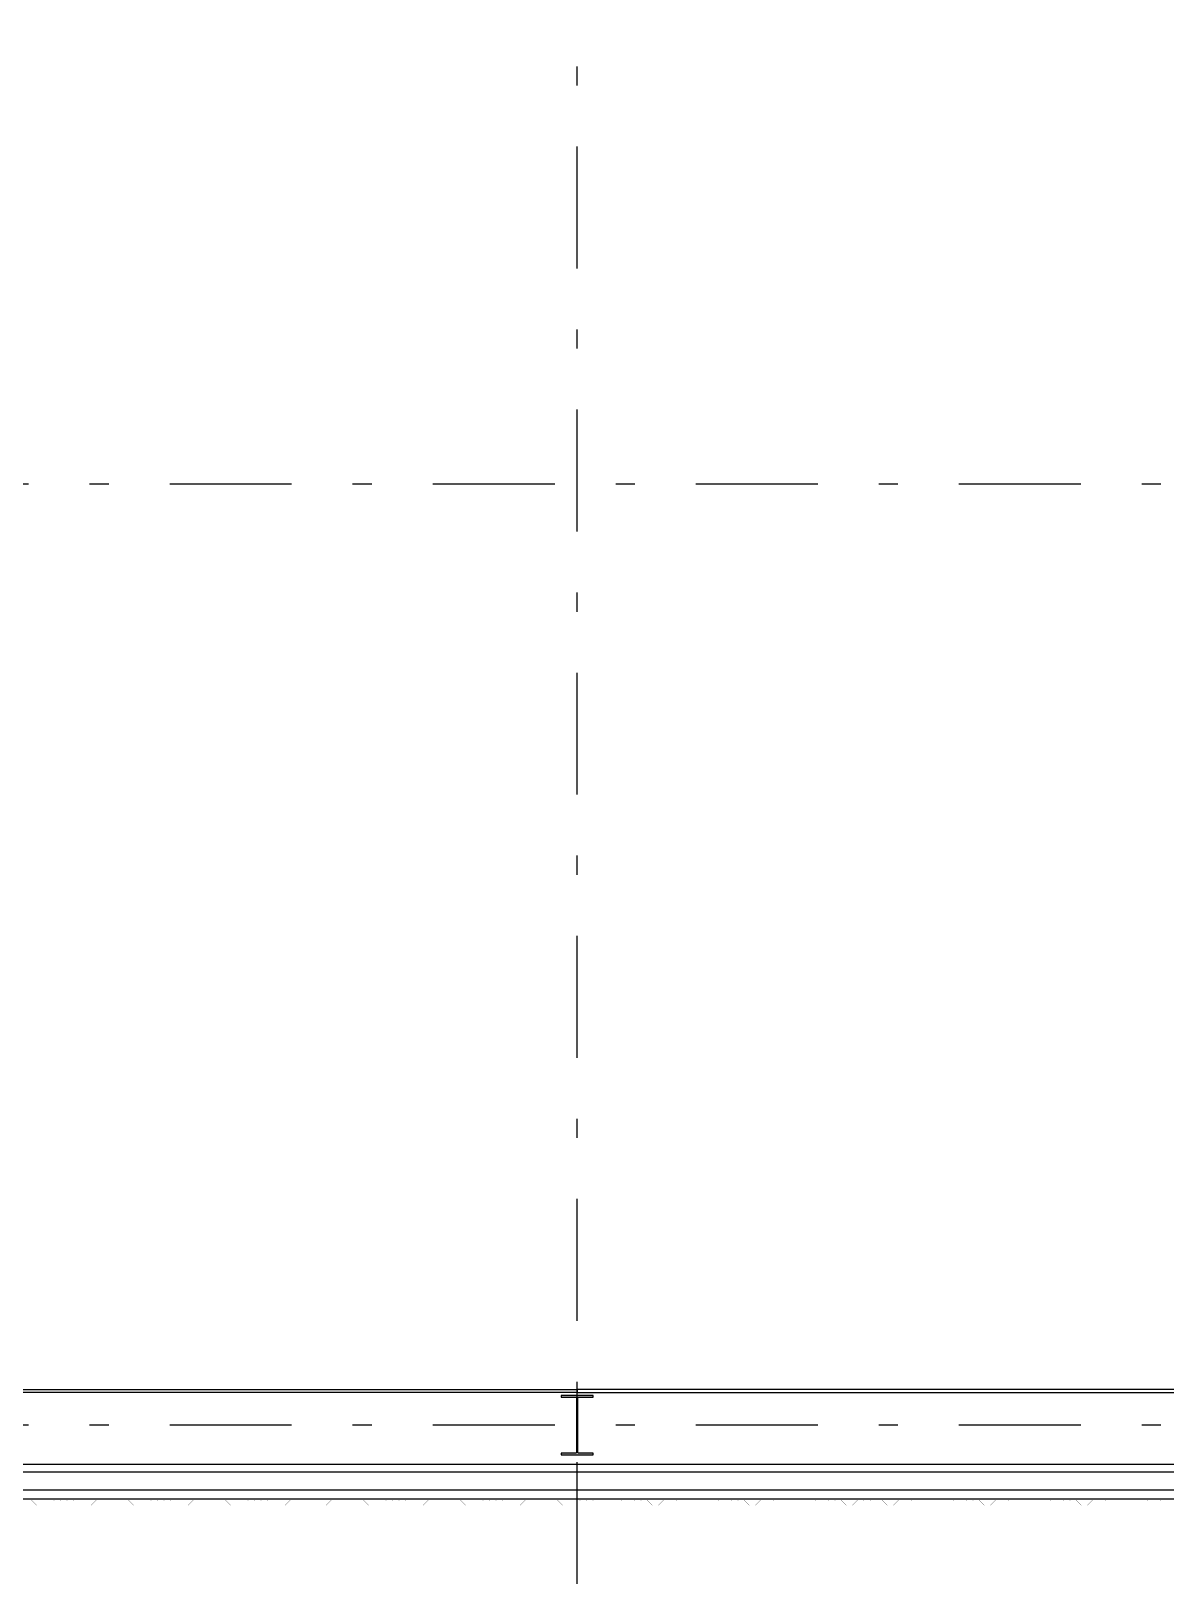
# Model space of a CAD drawing. Header units: millimetres. Extents: x -579 to 213, y -67 to 509.
# Drawn here: x -13.45 to -7.54, y -0.83 to 7.26 of the extents above; entities that cross this region are included whole.
import ezdxf
from ezdxf.xclip import XClip

# ---------------------------------------------------------------- set-up
doc = ezdxf.new("R2010")
doc.units = ezdxf.units.MM
doc.header["$LTSCALE"] = 0.1
doc.linetypes.add('X REF - ANELO INST bind$0$X REF - ANELO$0$DASHDOT2', pattern=[12.7, 6.35, -3.175, 0, -3.175])
for name, color, linetype in [('X REF - ANELO INST bind$0$X REF - ANELO$0$A-CHAPA TRAPEZOIDAL', 8, 'Continuous'), ('X REF - ANELO INST bind$0$X REF - ANELO$0$A-TABIQUE PRY', 7, 'Continuous'), ('X REF - ANELO INST bind$0$X REF - ANELO$0$A-VISTAS', 8, 'Continuous'), ('X REF - ANELO INST bind$0$X REF - ANELO$0$MET-COLUMNA METALICA', 7, 'Continuous'), ('X REF - ANELO INST bind$0$X REF - ANELO$0$MET-CORREAS DE CV', 7, 'Continuous'), ('X REF - ANELO INST bind$0$X REF - ANELO$0$MET-EJE CABRIADAS', 8, 'X REF - ANELO INST bind$0$X REF - ANELO$0$DASHDOT2'), ('X REF - ANELO INST bind$0$X REF - ANELO$0$MET-LANA VIDRIO', 8, 'Continuous')]:
    doc.layers.add(name, color=color, linetype=linetype)
doc.linetypes.add('X REF - ANELO INST bind$0$X REF - ANELO$0$REFERENCIAL CORTE TRANSVERSAL WM$0$BATTING', pattern='A,0.00254,-2.54,[134,ltypeshp.shx,S=2.54,R=0,X=-2.54,Y=0],-5.08,[134,ltypeshp.shx,S=2.54,R=180,X=2.54,Y=0],-2.54', length=10.16254)

# ---------------------------------------------------------------- blocks, each defined once
blk = doc.blocks.new('X REF - ANELO INST bind$0$X REF - ANELO$0$CMETP')
at = {"layer": 'X REF - ANELO INST bind$0$X REF - ANELO$0$MET-COLUMNA METALICA'}
blk.add_hatch(color=256, dxfattribs=at).paths.add_polyline_path([(-0.0825, 0), (-0.0825, 0.0097), (-0.0073, 0.0097, 0.414214), (-0.0029, 0.0141), (-0.0029, 0.2958, 0.414214), (-0.0073, 0.3002), (-0.0825, 0.3002), (-0.0825, 0.31), (0.0825, 0.31), (0.0825, 0.3002), (0.0073, 0.3002, 0.414214), (0.0029, 0.2958), (0.0029, 0.0141, 0.414214), (0.0073, 0.0097), (0.0825, 0.0097), (0.0825, 0)])
blk.add_lwpolyline([(0.0825, 0.3002), (0.0825, 0.31), (-0.0825, 0.31), (-0.0825, 0.3002), (-0.0073, 0.3002, -0.414214), (-0.0029, 0.2958), (-0.0029, 0.0141, -0.414214), (-0.0073, 0.0097), (-0.0825, 0.0097), (-0.0825, 0), (0.0825, 0), (0.0825, 0.0097), (0.0073, 0.0097, -0.414214), (0.0029, 0.0141), (0.0029, 0.2958, -0.414214), (0.0073, 0.3002)], format="xyb", close=True, dxfattribs=at)
blk = doc.blocks.new('X REF - ANELO INST bind$0$X REF - ANELO')
at = {"layer": 'X REF - ANELO INST bind$0$X REF - ANELO$0$A-CHAPA TRAPEZOIDAL'}
for points in [[(-11.9753, -0.3939, 0.0006, 0.0006, 0), (-12.0004, -0.3939, 0.0006, 0.0006, 0), (-12.0044, -0.3899, 0.0006, 0.0006, 0), (-12.0344, -0.3899, 0.0006, 0.0006, 0), (-12.0384, -0.3939, 0.0006, 0.0006, 0), (-12.0684, -0.3939, 0.0006, 0.0006, 0), (-12.0724, -0.3899, 0.0006, 0.0006, 0), (-12.1024, -0.3899, 0.0006, 0.0006, 0), (-12.1307, -0.4182, 0.0006, 0.0006, 0), (-12.1607, -0.4182, 0.0006, 0.0006, 0), (-12.189, -0.3899, 0.0006, 0.0006, 0), (-12.219, -0.3899, 0.0006, 0.0006, 0), (-12.223, -0.3939, 0.0006, 0.0006, 0), (-12.253, -0.3939, 0.0006, 0.0006, 0), (-12.257, -0.3899, 0.0006, 0.0006, 0), (-12.287, -0.3899, 0.0006, 0.0006, 0), (-12.291, -0.3939, 0.0006, 0.0006, 0), (-12.321, -0.3939, 0.0006, 0.0006, 0), (-12.325, -0.3899, 0.0006, 0.0006, 0), (-12.355, -0.3899, 0.0006, 0.0006, 0), (-12.3833, -0.4182, 0.0006, 0.0006, 0), (-12.4133, -0.4182, 0.0006, 0.0006, 0), (-12.4416, -0.3899, 0.0006, 0.0006, 0), (-12.4716, -0.3899, 0.0006, 0.0006, 0), (-12.4756, -0.3939, 0.0006, 0.0006, 0), (-12.5056, -0.3939, 0.0006, 0.0006, 0), (-12.5096, -0.3899, 0.0006, 0.0006, 0), (-12.5396, -0.3899, 0.0006, 0.0006, 0), (-12.5436, -0.3939, 0.0006, 0.0006, 0), (-12.5736, -0.3939, 0.0006, 0.0006, 0), (-12.5776, -0.3899, 0.0006, 0.0006, 0), (-12.6076, -0.3899, 0.0006, 0.0006, 0), (-12.6358, -0.4182, 0.0006, 0.0006, 0), (-12.6658, -0.4182, 0.0006, 0.0006, 0), (-12.6941, -0.3899, 0.0006, 0.0006, 0), (-12.7241, -0.3899, 0.0006, 0.0006, 0), (-12.7281, -0.3939, 0.0006, 0.0006, 0), (-12.7581, -0.3939, 0.0006, 0.0006, 0), (-12.7621, -0.3899, 0.0006, 0.0006, 0), (-12.7921, -0.3899, 0.0006, 0.0006, 0), (-12.7961, -0.3939, 0.0006, 0.0006, 0), (-12.8261, -0.3939, 0.0006, 0.0006, 0), (-12.8301, -0.3899, 0.0006, 0.0006, 0), (-12.8601, -0.3899, 0.0006, 0.0006, 0), (-12.8884, -0.4182, 0.0006, 0.0006, 0), (-12.9184, -0.4182, 0.0006, 0.0006, 0), (-12.9467, -0.3899, 0.0006, 0.0006, 0), (-12.9767, -0.3899, 0.0006, 0.0006, 0), (-12.9807, -0.3939, 0.0006, 0.0006, 0), (-13.0107, -0.3939, 0.0006, 0.0006, 0), (-13.0147, -0.3899, 0.0006, 0.0006, 0), (-13.0447, -0.3899, 0.0006, 0.0006, 0), (-13.0487, -0.3939, 0.0006, 0.0006, 0), (-13.0787, -0.3939, 0.0006, 0.0006, 0), (-13.0827, -0.3899, 0.0006, 0.0006, 0), (-13.1127, -0.3899, 0.0006, 0.0006, 0), (-13.141, -0.4182, 0.0006, 0.0006, 0), (-13.171, -0.4182, 0.0006, 0.0006, 0), (-13.1993, -0.3899, 0.0006, 0.0006, 0), (-13.2293, -0.3899, 0.0006, 0.0006, 0), (-13.2333, -0.3939, 0.0006, 0.0006, 0), (-13.2633, -0.3939, 0.0006, 0.0006, 0), (-13.2673, -0.3899, 0.0006, 0.0006, 0), (-13.2973, -0.3899, 0.0006, 0.0006, 0), (-13.3013, -0.3939, 0.0006, 0.0006, 0), (-13.3313, -0.3939, 0.0006, 0.0006, 0), (-13.3353, -0.3899, 0.0006, 0.0006, 0), (-13.3653, -0.3899, 0.0006, 0.0006, 0), (-13.3935, -0.4182, 0.0006, 0.0006, 0), (-13.4235, -0.4182, 0.0006, 0.0006, 0), (-13.4518, -0.3899, 0, 0, 0)], [(-10.4987, -0.3939, 0.0006, 0.0006, 0), (-10.5239, -0.3939, 0.0006, 0.0006, 0), (-10.5279, -0.3899, 0.0006, 0.0006, 0), (-10.5579, -0.3899, 0.0006, 0.0006, 0), (-10.5619, -0.3939, 0.0006, 0.0006, 0), (-10.5919, -0.3939, 0.0006, 0.0006, 0), (-10.5959, -0.3899, 0.0006, 0.0006, 0), (-10.6259, -0.3899, 0.0006, 0.0006, 0), (-10.6541, -0.4182, 0.0006, 0.0006, 0), (-10.6841, -0.4182, 0.0006, 0.0006, 0), (-10.7124, -0.3899, 0.0006, 0.0006, 0), (-10.7424, -0.3899, 0.0006, 0.0006, 0), (-10.7464, -0.3939, 0.0006, 0.0006, 0), (-10.7764, -0.3939, 0.0006, 0.0006, 0), (-10.7804, -0.3899, 0.0006, 0.0006, 0), (-10.8104, -0.3899, 0.0006, 0.0006, 0), (-10.8144, -0.3939, 0.0006, 0.0006, 0), (-10.8444, -0.3939, 0.0006, 0.0006, 0), (-10.8484, -0.3899, 0.0006, 0.0006, 0), (-10.8784, -0.3899, 0.0006, 0.0006, 0), (-10.9067, -0.4182, 0.0006, 0.0006, 0), (-10.9367, -0.4182, 0.0006, 0.0006, 0), (-10.965, -0.3899, 0.0006, 0.0006, 0), (-10.995, -0.3899, 0.0006, 0.0006, 0), (-10.999, -0.3939, 0.0006, 0.0006, 0), (-11.029, -0.3939, 0.0006, 0.0006, 0), (-11.033, -0.3899, 0.0006, 0.0006, 0), (-11.063, -0.3899, 0.0006, 0.0006, 0), (-11.067, -0.3939, 0.0006, 0.0006, 0), (-11.097, -0.3939, 0.0006, 0.0006, 0), (-11.101, -0.3899, 0.0006, 0.0006, 0), (-11.131, -0.3899, 0.0006, 0.0006, 0), (-11.1593, -0.4182, 0.0006, 0.0006, 0), (-11.1893, -0.4182, 0.0006, 0.0006, 0), (-11.2176, -0.3899, 0.0006, 0.0006, 0), (-11.2476, -0.3899, 0.0006, 0.0006, 0), (-11.2516, -0.3939, 0.0006, 0.0006, 0), (-11.2816, -0.3939, 0.0006, 0.0006, 0), (-11.2856, -0.3899, 0.0006, 0.0006, 0), (-11.3156, -0.3899, 0.0006, 0.0006, 0), (-11.3196, -0.3939, 0.0006, 0.0006, 0), (-11.3496, -0.3939, 0.0006, 0.0006, 0), (-11.3536, -0.3899, 0.0006, 0.0006, 0), (-11.3836, -0.3899, 0.0006, 0.0006, 0), (-11.4118, -0.4182, 0.0006, 0.0006, 0), (-11.4418, -0.4182, 0.0006, 0.0006, 0), (-11.4701, -0.3899, 0.0006, 0.0006, 0), (-11.5001, -0.3899, 0.0006, 0.0006, 0), (-11.5041, -0.3939, 0.0006, 0.0006, 0), (-11.5341, -0.3939, 0.0006, 0.0006, 0), (-11.5381, -0.3899, 0.0006, 0.0006, 0), (-11.5681, -0.3899, 0.0006, 0.0006, 0), (-11.5721, -0.3939, 0.0006, 0.0006, 0), (-11.6021, -0.3939, 0.0006, 0.0006, 0), (-11.6061, -0.3899, 0.0006, 0.0006, 0), (-11.6361, -0.3899, 0.0006, 0.0006, 0), (-11.6644, -0.4182, 0.0006, 0.0006, 0), (-11.6944, -0.4182, 0.0006, 0.0006, 0), (-11.7227, -0.3899, 0.0006, 0.0006, 0), (-11.7527, -0.3899, 0.0006, 0.0006, 0), (-11.7567, -0.3939, 0.0006, 0.0006, 0), (-11.7867, -0.3939, 0.0006, 0.0006, 0), (-11.7907, -0.3899, 0.0006, 0.0006, 0), (-11.8207, -0.3899, 0.0006, 0.0006, 0), (-11.8247, -0.3939, 0.0006, 0.0006, 0), (-11.8547, -0.3939, 0.0006, 0.0006, 0), (-11.8587, -0.3899, 0.0006, 0.0006, 0), (-11.8887, -0.3899, 0.0006, 0.0006, 0), (-11.917, -0.4182, 0.0006, 0.0006, 0), (-11.947, -0.4182, 0.0006, 0.0006, 0), (-11.9753, -0.3899, 0, 0, 0)], [(-9.0209, -0.3939, 0.0006, 0.0006, 0), (-9.0461, -0.3939, 0.0006, 0.0006, 0), (-9.0501, -0.3899, 0.0006, 0.0006, 0), (-9.0801, -0.3899, 0.0006, 0.0006, 0), (-9.0841, -0.3939, 0.0006, 0.0006, 0), (-9.1141, -0.3939, 0.0006, 0.0006, 0), (-9.1181, -0.3899, 0.0006, 0.0006, 0), (-9.1481, -0.3899, 0.0006, 0.0006, 0), (-9.1763, -0.4182, 0.0006, 0.0006, 0), (-9.2063, -0.4182, 0.0006, 0.0006, 0), (-9.2346, -0.3899, 0.0006, 0.0006, 0), (-9.2646, -0.3899, 0.0006, 0.0006, 0), (-9.2686, -0.3939, 0.0006, 0.0006, 0), (-9.2986, -0.3939, 0.0006, 0.0006, 0), (-9.3026, -0.3899, 0.0006, 0.0006, 0), (-9.3326, -0.3899, 0.0006, 0.0006, 0), (-9.3366, -0.3939, 0.0006, 0.0006, 0), (-9.3666, -0.3939, 0.0006, 0.0006, 0), (-9.3706, -0.3899, 0.0006, 0.0006, 0), (-9.4006, -0.3899, 0.0006, 0.0006, 0), (-9.4289, -0.4182, 0.0006, 0.0006, 0), (-9.4589, -0.4182, 0.0006, 0.0006, 0), (-9.4872, -0.3899, 0.0006, 0.0006, 0), (-9.5172, -0.3899, 0.0006, 0.0006, 0), (-9.5212, -0.3939, 0.0006, 0.0006, 0), (-9.5512, -0.3939, 0.0006, 0.0006, 0), (-9.5552, -0.3899, 0.0006, 0.0006, 0), (-9.5852, -0.3899, 0.0006, 0.0006, 0), (-9.5892, -0.3939, 0.0006, 0.0006, 0), (-9.6192, -0.3939, 0.0006, 0.0006, 0), (-9.6232, -0.3899, 0.0006, 0.0006, 0), (-9.6532, -0.3899, 0.0006, 0.0006, 0), (-9.6815, -0.4182, 0.0006, 0.0006, 0), (-9.7115, -0.4182, 0.0006, 0.0006, 0), (-9.7398, -0.3899, 0.0006, 0.0006, 0), (-9.7698, -0.3899, 0.0006, 0.0006, 0), (-9.7738, -0.3939, 0.0006, 0.0006, 0), (-9.8038, -0.3939, 0.0006, 0.0006, 0), (-9.8078, -0.3899, 0.0006, 0.0006, 0), (-9.8378, -0.3899, 0.0006, 0.0006, 0), (-9.8418, -0.3939, 0.0006, 0.0006, 0), (-9.8718, -0.3939, 0.0006, 0.0006, 0), (-9.8758, -0.3899, 0.0006, 0.0006, 0), (-9.9058, -0.3899, 0.0006, 0.0006, 0), (-9.934, -0.4182, 0.0006, 0.0006, 0), (-9.964, -0.4182, 0.0006, 0.0006, 0), (-9.9923, -0.3899, 0.0006, 0.0006, 0), (-10.0223, -0.3899, 0.0006, 0.0006, 0), (-10.0263, -0.3939, 0.0006, 0.0006, 0), (-10.0563, -0.3939, 0.0006, 0.0006, 0), (-10.0603, -0.3899, 0.0006, 0.0006, 0), (-10.0903, -0.3899, 0.0006, 0.0006, 0), (-10.0943, -0.3939, 0.0006, 0.0006, 0), (-10.1243, -0.3939, 0.0006, 0.0006, 0), (-10.1283, -0.3899, 0.0006, 0.0006, 0), (-10.1583, -0.3899, 0.0006, 0.0006, 0), (-10.1866, -0.4182, 0.0006, 0.0006, 0), (-10.2166, -0.4182, 0.0006, 0.0006, 0), (-10.2449, -0.3899, 0.0006, 0.0006, 0), (-10.2749, -0.3899, 0.0006, 0.0006, 0), (-10.2789, -0.3939, 0.0006, 0.0006, 0), (-10.3089, -0.3939, 0.0006, 0.0006, 0), (-10.3129, -0.3899, 0.0006, 0.0006, 0), (-10.3429, -0.3899, 0.0006, 0.0006, 0), (-10.3469, -0.3939, 0.0006, 0.0006, 0), (-10.3769, -0.3939, 0.0006, 0.0006, 0), (-10.3809, -0.3899, 0.0006, 0.0006, 0), (-10.4109, -0.3899, 0.0006, 0.0006, 0), (-10.4392, -0.4182, 0.0006, 0.0006, 0), (-10.4692, -0.4182, 0.0006, 0.0006, 0), (-10.4975, -0.3899, 0, 0, 0)], [(-7.5443, -0.3939, 0.0006, 0.0006, 0), (-7.5695, -0.3939, 0.0006, 0.0006, 0), (-7.5735, -0.3899, 0.0006, 0.0006, 0), (-7.6035, -0.3899, 0.0006, 0.0006, 0), (-7.6075, -0.3939, 0.0006, 0.0006, 0), (-7.6375, -0.3939, 0.0006, 0.0006, 0), (-7.6415, -0.3899, 0.0006, 0.0006, 0), (-7.6715, -0.3899, 0.0006, 0.0006, 0), (-7.6998, -0.4182, 0.0006, 0.0006, 0), (-7.7298, -0.4182, 0.0006, 0.0006, 0), (-7.7581, -0.3899, 0.0006, 0.0006, 0), (-7.7881, -0.3899, 0.0006, 0.0006, 0), (-7.7921, -0.3939, 0.0006, 0.0006, 0), (-7.8221, -0.3939, 0.0006, 0.0006, 0), (-7.8261, -0.3899, 0.0006, 0.0006, 0), (-7.8561, -0.3899, 0.0006, 0.0006, 0), (-7.8601, -0.3939, 0.0006, 0.0006, 0), (-7.8901, -0.3939, 0.0006, 0.0006, 0), (-7.8941, -0.3899, 0.0006, 0.0006, 0), (-7.9241, -0.3899, 0.0006, 0.0006, 0), (-7.9523, -0.4182, 0.0006, 0.0006, 0), (-7.9823, -0.4182, 0.0006, 0.0006, 0), (-8.0106, -0.3899, 0.0006, 0.0006, 0), (-8.0406, -0.3899, 0.0006, 0.0006, 0), (-8.0446, -0.3939, 0.0006, 0.0006, 0), (-8.0746, -0.3939, 0.0006, 0.0006, 0), (-8.0786, -0.3899, 0.0006, 0.0006, 0), (-8.1086, -0.3899, 0.0006, 0.0006, 0), (-8.1126, -0.3939, 0.0006, 0.0006, 0), (-8.1426, -0.3939, 0.0006, 0.0006, 0), (-8.1466, -0.3899, 0.0006, 0.0006, 0), (-8.1766, -0.3899, 0.0006, 0.0006, 0), (-8.2049, -0.4182, 0.0006, 0.0006, 0), (-8.2349, -0.4182, 0.0006, 0.0006, 0), (-8.2632, -0.3899, 0.0006, 0.0006, 0), (-8.2932, -0.3899, 0.0006, 0.0006, 0), (-8.2972, -0.3939, 0.0006, 0.0006, 0), (-8.3272, -0.3939, 0.0006, 0.0006, 0), (-8.3312, -0.3899, 0.0006, 0.0006, 0), (-8.3612, -0.3899, 0.0006, 0.0006, 0), (-8.3652, -0.3939, 0.0006, 0.0006, 0), (-8.3952, -0.3939, 0.0006, 0.0006, 0), (-8.3992, -0.3899, 0.0006, 0.0006, 0), (-8.4292, -0.3899, 0.0006, 0.0006, 0), (-8.4575, -0.4182, 0.0006, 0.0006, 0), (-8.4875, -0.4182, 0.0006, 0.0006, 0), (-8.5158, -0.3899, 0.0006, 0.0006, 0), (-8.5458, -0.3899, 0.0006, 0.0006, 0), (-8.5498, -0.3939, 0.0006, 0.0006, 0), (-8.5798, -0.3939, 0.0006, 0.0006, 0), (-8.5838, -0.3899, 0.0006, 0.0006, 0), (-8.6138, -0.3899, 0.0006, 0.0006, 0), (-8.6178, -0.3939, 0.0006, 0.0006, 0), (-8.6478, -0.3939, 0.0006, 0.0006, 0), (-8.6518, -0.3899, 0.0006, 0.0006, 0), (-8.6818, -0.3899, 0.0006, 0.0006, 0), (-8.7101, -0.4182, 0.0006, 0.0006, 0), (-8.7401, -0.4182, 0.0006, 0.0006, 0), (-8.7683, -0.3899, 0.0006, 0.0006, 0), (-8.7983, -0.3899, 0.0006, 0.0006, 0), (-8.8023, -0.3939, 0.0006, 0.0006, 0), (-8.8323, -0.3939, 0.0006, 0.0006, 0), (-8.8363, -0.3899, 0.0006, 0.0006, 0), (-8.8663, -0.3899, 0.0006, 0.0006, 0), (-8.8703, -0.3939, 0.0006, 0.0006, 0), (-8.9003, -0.3939, 0.0006, 0.0006, 0), (-8.9043, -0.3899, 0.0006, 0.0006, 0), (-8.9343, -0.3899, 0.0006, 0.0006, 0), (-8.9626, -0.4182, 0.0006, 0.0006, 0), (-8.9926, -0.4182, 0.0006, 0.0006, 0), (-9.0209, -0.3899, 0, 0, 0)]]:
    blk.add_lwpolyline(points, format="xyseb", dxfattribs=at)
at = {"layer": 'X REF - ANELO INST bind$0$X REF - ANELO$0$A-TABIQUE PRY'}
for points in [[(-16.02, 0.1851), (-10.6088, 0.1851), (-10.6088, 0.1701), (-16.02, 0.1701)], [(-5.1976, 0.1851), (-10.6088, 0.1851), (-10.6088, 0.1701), (-5.1976, 0.1701)]]:
    blk.add_lwpolyline(points, close=True, dxfattribs=at)
at = {"layer": 'X REF - ANELO INST bind$0$X REF - ANELO$0$A-VISTAS'}
blk.add_line((-4.5877, -0.2051), (-29.6965, -0.2051, -0.0006), dxfattribs=at)
at = {"layer": 'X REF - ANELO INST bind$0$X REF - ANELO$0$MET-CORREAS DE CV'}
for p, q in [((-4.6568, -0.2451), (-29.6294, -0.2451, -0.0006)), ((-4.6568, -0.3851), (-29.6301, -0.3851, -0.0006))]:
    blk.add_line(p, q, dxfattribs=at)
at = {"layer": 'X REF - ANELO INST bind$0$X REF - ANELO$0$MET-EJE CABRIADAS'}
for p, q in [((-10.6088, -0.8271, -0.0011), (-10.6088, 30.2363, -0.0011)), ((1.6043, 4.8999), (-54.2799, 4.8999)), ((1.6043, -0.0001), (-54.2799, -0.0001))]:
    blk.add_line(p, q, dxfattribs=at)
at = {"layer": 'X REF - ANELO INST bind$0$X REF - ANELO$0$MET-LANA VIDRIO', "linetype": 'X REF - ANELO INST bind$0$X REF - ANELO$0$REFERENCIAL CORTE TRANSVERSAL WM$0$BATTING', "ltscale": 0.025}
blk.add_lwpolyline([(-29.6293, -0.3377), (-4.6063, -0.3377)], dxfattribs=at)
at = {"layer": 'X REF - ANELO INST bind$0$X REF - ANELO$0$MET-COLUMNA METALICA', "rotation": 180}
blk.add_blockref('X REF - ANELO INST bind$0$X REF - ANELO$0$CMETP', (-10.6088, 0.1549, -0.0203), dxfattribs=at)
blk = doc.blocks.new('X REF - ANELO INST bind')
ref = blk.add_blockref('X REF - ANELO INST bind$0$X REF - ANELO', (0, 0))
XClip(ref).set_block_clipping_path([(-76.9680737415, -24.7711317477), (92.9860355418, 61.1669630168)])

msp = doc.modelspace()

# ---------------------------------------------------------------- block references
msp.add_blockref('X REF - ANELO INST bind', (0, 0))

doc.saveas('drawing.dxf')
